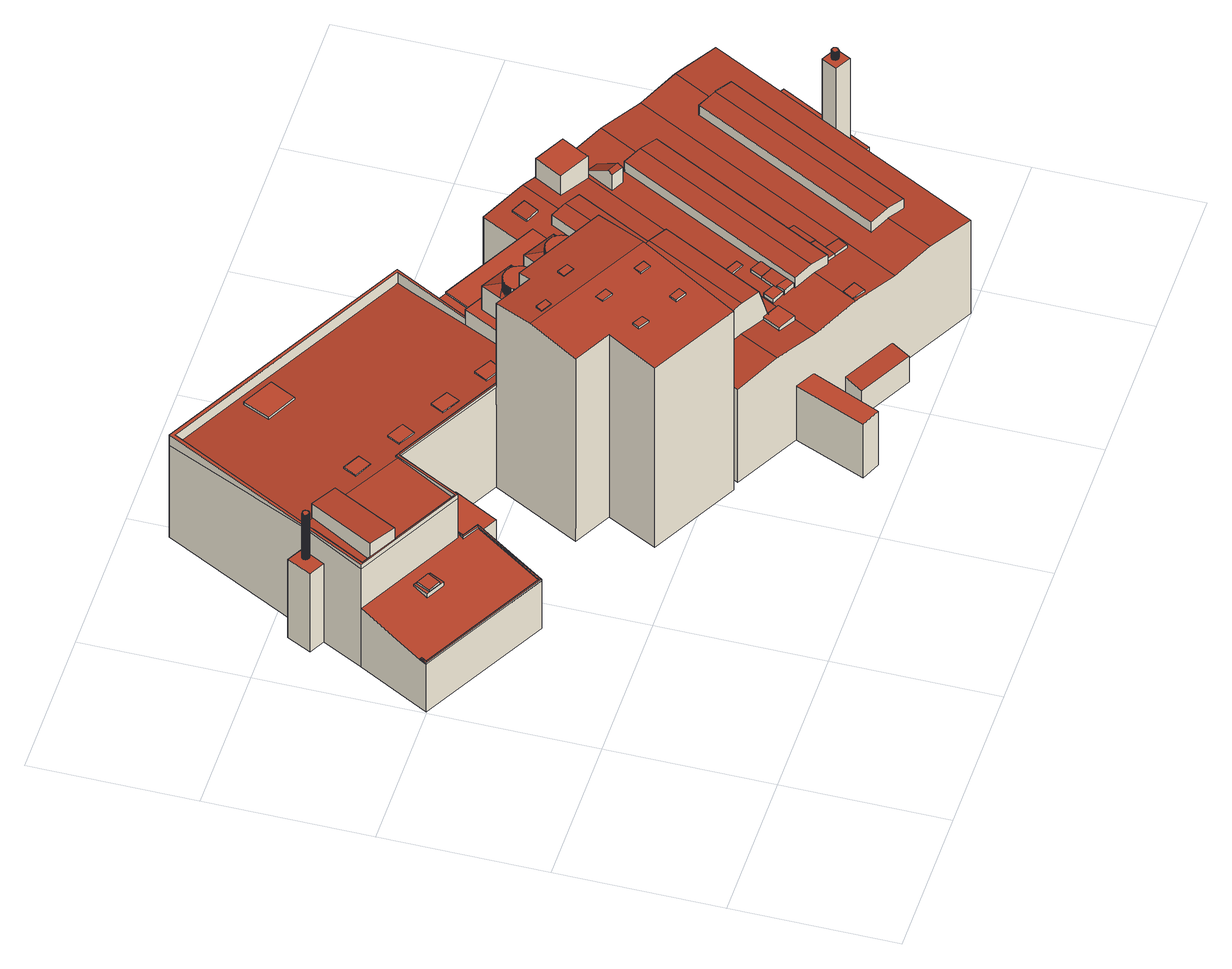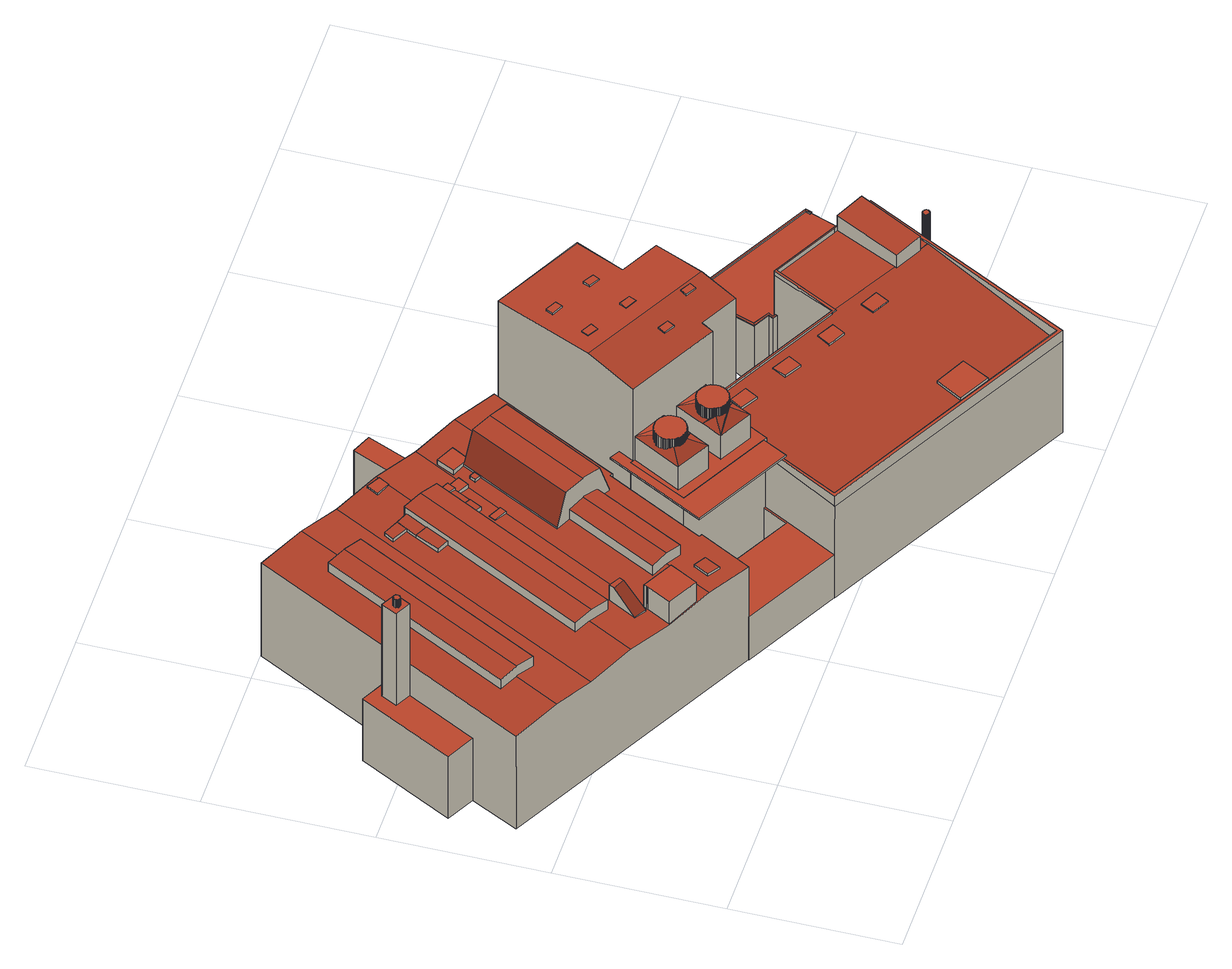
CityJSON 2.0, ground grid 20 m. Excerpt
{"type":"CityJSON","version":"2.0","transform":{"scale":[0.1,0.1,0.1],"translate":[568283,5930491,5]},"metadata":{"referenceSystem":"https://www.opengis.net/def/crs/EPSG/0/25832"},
"CityObjects":{
"building1":{"type":"Building","attributes":{"Grundfläche 2D":"3137.848630","Grundhöhe NN":"5.499"},"children":["building1-1","building1-2","building1-3","building1-4","building1-5","building1-6","building1-7","building1-8","building1-9","building1-10","building1-11","building1-12","building1-13","building1-14","building1-15","building1-16","building1-17","building1-18","building1-19","building1-20","building1-21","building1-22","building1-23","building1-24","building1-25","building1-26","building1-27","building1-28","building1-29","building1-30","building1-31"],"geometry":[{"type":"MultiSurface","lod":"3","boundaries":[[[0,1,2,3,4,5,6,7,8,9,10,11,12,13,14,15,16,17,18,19,20,21,22,23,24,25,26,27,28,29]],[[30,31,32,33,34]],[[35,36,37,38]],[[39,40,41,42,43]],[[44,45,41,40]],[[46,47,48,49]],[[50,51,52,53,48,47]],[[50,54,55,51]],[[51,56,52]],[[54,57,58,59,55]],[[60,61,62,63,64]],[[65,61,60,66,67]],[[68,69,70,71]],[[70,69,72,73,74,75]],[[76,77,78,79,80,81,82]],[[83,84,85,86,87,88,89,90,91,92,93,94,95,96,97,98,99,100,101,102,103,104,105,106,107,108,109,110,111,112,113,114,115,116,117,118,119,120,121,122,123,124,125,126,127,128,129,130,131,132,133,134,135,136,137,138,139,140,141,142,143,144,145,146,147,148,149,150,151,152,153,154,155,156,157,158,159,160,161,162,163,164,165,166,167,168,169,170,171,172,173,174,175,176,177,178,179,180,181,182]],[[183,184,185,186,187,188,189,190,191,192,193,194]],[[195,196,197,193,192,198]],[[196,199,197]],[[200,201,202,203,204,205,197,199,206]],[[207,208,209,210,211,212,213,214,215,216,217,218,219,220,221,222,223,224,225,226,227,228,229,230,231,232,233,234,194,193,235,236,237]],[[238,239,240,241,242,243,244,245,246,247,248,249,250,251,252,253,236,235,254,255,256]],[[254,257,258,255]],[[259,260,261,262,257,263,264,265]],[[262,266,257]],[[266,267,257]],[[267,258,257]],[[268,269,270,271,272,273,274,275,276,277,278,279,280,281,282,283,284,285,286,287,288,289,264,263,197,205,290]],[[218,291,219]],[[292,293,294,295,296,297,298,299]],[[300,301,302,303,304,305,306,307,308,309,310,311,312,313,297,314,315]],[[297,313,298]],[[316,317,318,319,320,321,322,323,324,325,326,327,328,329,330,314,297,331,332,333,334,335,336,337,338,339,340,341,342,343]],[[332,344,333]],[[345,346,332]],[[332,346,347]],[[348,344,332,347,349]],[[350,345,351,352]],[[350,353,345]],[[353,354,345]],[[354,355,345]],[[356,357,358,359,360,361,362,363,364,365,366,346,345,355,367,368]],[[369,370,352,351]],[[371,372,373,374,375,376,377,378,379,380,381,382,383,384,385,386,369,387,388,389,390,391,392,393,394]],[[369,386,370]],[[295,395,396,397,398,399,400,388,387,401,296]],[[402,403,404,405,406,407,408,409,410,411,412,413,414,415,416,417,418,419,420,421,422,423,424,425,426,427,428,429,430,431,432,433,434,435,436,437,438,439,440,441,442,443,444,445,446,447,448,449,450,451,452,453,454,455,456,457,458,459,460,461,462,463,464,465,466,467,468,469,470,471,472,473,474,475,476,477,478,479,480,481,482,483,484,485,486,487,488,489,490,491,492,493,494,495,496,497,498,499,500]],[[501,502,503,504,505,506]],[[507,503,502,508,509,510,511,512]],[[513,514,515,516,517,518,519,520,521,522,523,524,525,526,527,528,529,530],[531,532,533,534]],[[527,535,528]],[[535,536,537,538,539,528]],[[514,513,540,541,542,543,544]],[[545,546,547,548,549,550,551,552,553,554,555,556,557,558]],[[559,560,561,545,558,562,563,564,565,566,553,552,567,568,569]],[[561,560,570,571,568,567,572,573,574,575,576,577,578,579,580,581]],[[571,570,582]],[[580,583,584,585,586,575,574,573,572,587,588,581]],[[589,590,591,592,593,594,595,588,587,596]],[[594,597,598,589,596,599,600,595]],[[601,602,603,604,605,606,607,608,609,610,611,612,613,614]],[[615,616,617,618,619,620,621,622,623,624]],[[625,626,627,628,629,630,631]],[[632,633,634,635]],[[636,637,638,639,640,641]],[[642,643,644,645]],[[646,647,648,649,650,651,652]],[[653,654,655,656]],[[12,11,518,517]],[[517,516,13,12]],[[14,13,516,515]],[[14,515,514,544,543,542,16,15]],[[17,16,542,541]],[[541,540,18,17]],[[19,539,538,20]],[[22,21,20,538,537,536,535,527,526,24,23]],[[525,524,523,26,25,24,526]],[[523,522,521,27,26]],[[657,658,29,28]],[[658,659,0,29]],[[659,660,661,662,3,2,1,0]],[[662,663,4,3]],[[5,4,663,664,665,666,667,8,7,6]],[[667,668,9,8]],[[33,32,31,18,540,513,530]],[[33,530,529,34]],[[528,539,19,30,34,529]],[[19,18,31,30]],[[38,37,534,533]],[[35,38,533,532]],[[36,35,532,531]],[[37,36,531,534]],[[40,39,576,575,586,44]],[[669,670,584,583,45,44,586,585,671,672]],[[41,45,583,580,579,42]],[[673,674,675,676,577,576,39,43,42,579,578,677]],[[57,54,50,47,46,554,553,566,678]],[[565,564,59,58]],[[60,64,63,556,555,49,48,53,52,56,51,55,59,564,563,67,66]],[[46,49,555,554]],[[65,67,563,562]],[[562,558,557,62,61,65]],[[63,62,557,556]],[[591,590,589,598,73,72,69,68]],[[74,73,598,597]],[[597,594,593,592,71,70,75,74]],[[68,71,592,591]],[[568,571,77,76]],[[571,582,78,77]],[[582,570,78]],[[570,79,78]],[[570,560,80,79]],[[81,80,560,559]],[[559,569,82,81]],[[76,82,569,568]],[[87,86,356,368]],[[88,87,368,367]],[[89,88,367,355]],[[90,89,355,354]],[[91,90,354,353]],[[91,353,350]],[[92,91,350]],[[93,92,350,352]],[[94,93,352,370]],[[95,94,370,386]],[[96,95,386,385]],[[97,96,385,384]],[[98,97,384,383]],[[99,98,383,382]],[[100,99,382,381]],[[101,100,381,380]],[[102,101,380,379]],[[103,102,379,378]],[[104,103,378,377]],[[105,104,377,376]],[[106,105,376,375]],[[107,106,375,374]],[[108,107,374,373]],[[109,108,373,372]],[[110,109,372,371]],[[111,110,371,394]],[[393,112,111,394]],[[113,112,393,392]],[[114,113,392,391]],[[115,114,391,390]],[[116,115,390,389]],[[117,116,389,388]],[[400,118,117,388]],[[119,118,400,399]],[[120,119,399,398]],[[121,120,398,397]],[[122,121,397,396]],[[123,122,396,395]],[[124,123,395,295]],[[125,124,295,294]],[[126,125,294,293]],[[127,126,293,292]],[[128,127,292,299]],[[129,128,299,298]],[[130,129,298,313]],[[131,130,313,312]],[[132,131,312,311]],[[133,132,311,310]],[[134,133,310,309]],[[135,134,309,308]],[[136,135,308,307]],[[137,136,307,306]],[[138,137,306,305]],[[139,138,305,304]],[[140,139,304,303]],[[141,140,303,302]],[[142,141,302,301]],[[143,142,301,300]],[[144,143,300,315]],[[330,145,144,315,314]],[[146,145,330,329]],[[147,146,329,328]],[[148,147,328,327]],[[149,148,327,326]],[[150,149,326,325]],[[151,150,325,324]],[[152,151,324,323]],[[153,152,323,322]],[[154,153,322,321]],[[155,154,321,320]],[[156,155,320,319]],[[157,156,319,318]],[[158,157,318,317]],[[159,158,317,316]],[[160,159,316,343]],[[161,160,343,342]],[[162,161,342,341]],[[163,162,341,340]],[[164,163,340,339]],[[165,164,339,338]],[[166,165,338,337]],[[167,166,337,336]],[[168,167,336,335]],[[169,168,335,334]],[[170,169,334,333]],[[171,170,333,344]],[[172,171,344,348]],[[173,172,348,349]],[[174,173,349,347]],[[175,174,347,346]],[[176,175,346,366]],[[177,176,366,365]],[[178,177,365,364]],[[179,178,364,363]],[[180,179,363,362]],[[181,180,362,361]],[[182,181,361,360]],[[83,182,360,359]],[[84,83,359,358]],[[85,84,358,357]],[[86,85,357,356]],[[601,614,235,193]],[[614,613,254,235]],[[257,254,613,612,197,263]],[[331,297,611,610,345,332]],[[351,345,610,609]],[[387,369,351,609,608,296,401]],[[410,409,244,243]],[[411,410,243,242]],[[498,497,207,237]],[[253,499,498,237,236]],[[500,499,253,252]],[[402,500,252,251]],[[403,402,251,250]],[[404,403,250,249]],[[405,404,249,248]],[[406,405,248,247]],[[407,406,247,246]],[[408,407,246,245]],[[409,408,245,244]],[[412,411,242,241]],[[413,412,241,240]],[[414,413,240,239]],[[415,414,239,238]],[[416,415,238,256]],[[417,416,256,255]],[[418,417,255,258]],[[419,418,258,267]],[[420,419,267,266]],[[421,420,266,262]],[[422,421,262,261]],[[423,422,261,260]],[[424,423,260,259]],[[425,424,259,265]],[[426,425,265,264]],[[427,426,264,289]],[[428,427,289,288]],[[429,428,288,287]],[[430,429,287,286]],[[431,430,286,285]],[[432,431,285,284]],[[433,432,284,283]],[[434,433,283,282]],[[435,434,282,281]],[[436,435,281,280]],[[437,436,280,279]],[[438,437,279,278]],[[439,438,278,277]],[[440,439,277,276]],[[441,440,276,275]],[[442,441,275,274]],[[443,442,274,273]],[[444,443,273,272]],[[445,444,272,271]],[[446,445,271,270]],[[447,446,270,269]],[[448,447,269,268]],[[449,448,268,290]],[[204,450,449,290,205]],[[451,450,204,203]],[[452,451,203,202]],[[453,452,202,201]],[[454,453,201,200]],[[455,454,200,206]],[[456,455,206,199]],[[456,199,457]],[[199,196,457]],[[196,195,457]],[[458,457,195,198]],[[459,458,198,192]],[[460,459,192,191]],[[461,460,191,190]],[[462,461,190,189]],[[463,462,189,188]],[[464,463,188,187]],[[465,464,187,186]],[[466,465,186,185]],[[467,466,185,184]],[[468,467,184,183]],[[469,468,183,194]],[[234,470,469,194]],[[471,470,234,233]],[[472,471,233,232]],[[473,472,232,231]],[[474,473,231,230]],[[475,474,230,229]],[[476,475,229,228]],[[477,476,228,227]],[[478,477,227,226]],[[479,478,226,225]],[[480,479,225,224]],[[481,480,224,223]],[[482,481,223,222]],[[483,482,222,221]],[[484,483,221,220]],[[485,484,220,291]],[[220,219,291]],[[486,485,291,218]],[[487,486,218,217]],[[488,487,217,216]],[[489,488,216,215]],[[490,489,215,214]],[[491,490,214,213]],[[492,491,213,212]],[[493,492,212,211]],[[494,493,211,210]],[[495,494,210,209]],[[496,495,209,208]],[[497,496,208,207]],[[602,508,502,501,679,680,681]],[[601,193,197,612,611,297,296,608,607,510,509,508,602]],[[10,512,511,510,607,519,518,11]],[[507,512,10,9]],[[503,507,9,668,682,683,504]],[[505,504,683,684]],[[506,505,684,685]],[[501,506,685,679]],[[686,658,657,648,647,687]],[[659,658,686,688]],[[689,633,632,690,691,623,662,661,660,659,688,692]],[[662,623,622,663]],[[620,693,694,626,625,631,630,629,667,666,665,664,663,622,621]],[[695,682,668,667,629,628]],[[645,644,696,697]],[[642,645,697,698]],[[643,642,698,699]],[[647,646,700,687]],[[701,650,649,702]],[[651,650,701,703]],[[646,652,704,700]],[[644,643,699,705,654,653,706,707,599,596,587,572,567,552,551,708,696]],[[639,638,637,636,709,710,600,599,707,711]],[[545,561,581,588,595,600,710,704,652,546]],[[546,652,651,547]],[[547,651,703,712,548]],[[549,548,712,713]],[[550,549,713,714]],[[551,550,714,708]],[[680,715,716,603,602,681]],[[519,607,606,520]],[[715,717,718,604,603,716]],[[702,649,648,657,28,27,605,604,718,717]],[[605,27,521,520,606]],[[705,719,655,654]],[[656,655,719,720]],[[653,656,720,706]],[[615,624,623,691,721]],[[616,615,721,722]],[[617,616,722,723]],[[618,617,723,724]],[[619,618,724,725]],[[620,619,725,693]],[[726,627,626,694]],[[628,627,726,695]],[[634,633,689,727]],[[635,634,727,728]],[[632,635,728,690]],[[640,639,711,729]],[[641,640,729,730]],[[636,641,730,709]],[[698,697,696,708,714,713,712,703,701,702,717,715,680,679,685,684,683,682,695,726,694,693,725,724,723,722,721,691,690,728,727,689,692,688,686,687,700,704,710,709,730,729,711,707,706,720,719,705,699]]],"semantics":{"surfaces":[{"type":"RoofSurface"},{"type":"WallSurface"},{"type":"GroundSurface"}],"values":[0,0,0,0,0,0,0,0,0,0,0,0,0,0,0,0,0,0,0,0,0,0,0,0,0,0,0,0,0,0,0,0,0,0,0,0,0,0,0,0,0,0,0,0,0,0,0,0,0,0,0,0,0,0,0,0,0,0,0,0,0,0,0,0,0,0,0,0,1,1,1,1,1,1,1,1,1,1,1,1,1,1,1,1,1,1,1,1,1,1,1,1,1,1,1,1,1,1,1,1,1,1,1,1,1,1,1,1,1,1,1,1,1,1,1,1,1,1,1,1,1,1,1,1,1,1,1,1,1,1,1,1,1,1,1,1,1,1,1,1,1,1,1,1,1,1,1,1,1,1,1,1,1,1,1,1,1,1,1,1,1,1,1,1,1,1,1,1,1,1,1,1,1,1,1,1,1,1,1,1,1,1,1,1,1,1,1,1,1,1,1,1,1,1,1,1,1,1,1,1,1,1,1,1,1,1,1,1,1,1,1,1,1,1,1,1,1,1,1,1,1,1,1,1,1,1,1,1,1,1,1,1,1,1,1,1,1,1,1,1,1,1,1,1,1,1,1,1,1,1,1,1,1,1,1,1,1,1,1,1,1,1,1,1,1,1,1,1,1,1,1,1,1,1,1,1,1,1,1,1,1,1,1,1,1,1,1,1,1,1,1,1,1,1,1,1,1,1,1,1,1,1,1,1,1,1,1,1,1,1,1,1,1,1,1,1,1,1,1,1,1,1,1,1,1,1,1,1,1,1,1,1,1,1,1,1,1,1,1,1,1,1,1,1,1,1,1,1,1,1,1,1,1,1,1,1,1,1,1,1,1,1,1,1,1,1,1,1,1,1,1,1,1,1,1,2]}}]},
"building1-1":{"type":"BuildingInstallation","parents":["building1"],"geometry":[{"type":"MultiSurface","lod":"3","boundaries":[[[731,732,733,734]],[[734,733,735,736]],[[731,734,736,737]],[[737,738,732,731]],[[738,735,733,732]]],"semantics":{"surfaces":[{"type":"RoofSurface"},{"type":"WallSurface"}],"values":[0,1,1,1,1]}}]},
"building1-2":{"type":"BuildingInstallation","parents":["building1"],"geometry":[{"type":"MultiSurface","lod":"3","boundaries":[[[739,740,741,742]],[[742,741,743,744]],[[744,745,739,742]],[[740,739,745,746]],[[746,743,741,740]]],"semantics":{"surfaces":[{"type":"RoofSurface"},{"type":"WallSurface"}],"values":[0,1,1,1,1]}}]},
"building1-3":{"type":"BuildingInstallation","parents":["building1"],"geometry":[{"type":"MultiSurface","lod":"3","boundaries":[[[747,748,749,750]],[[750,749,573,751]],[[747,750,751,752]],[[752,574,748,747]],[[574,573,749,748]]],"semantics":{"surfaces":[{"type":"RoofSurface"},{"type":"WallSurface"}],"values":[0,1,1,1,1]}}]},
"building1-4":{"type":"BuildingInstallation","parents":["building1"],"geometry":[{"type":"MultiSurface","lod":"3","boundaries":[[[753,670,669,754]],[[672,755,754,669]],[[756,753,754,755,757]],[[756,584,670,753]]],"semantics":{"surfaces":[{"type":"RoofSurface"},{"type":"WallSurface"}],"values":[0,1,1,1]}}]},
"building1-5":{"type":"BuildingInstallation","parents":["building1"],"geometry":[{"type":"MultiSurface","lod":"3","boundaries":[[[675,674,758,759,760,761]],[[758,674,673]],[[760,759,762,763]]],"semantics":{"surfaces":[{"type":"RoofSurface"},{"type":"WallSurface"}],"values":[0,1,1]}}]},
"building1-6":{"type":"BuildingInstallation","parents":["building1"],"geometry":[{"type":"MultiSurface","lod":"3","boundaries":[[[672,671,764,755]],[[585,765,764,671]],[[764,766,767,757,755,764,765]]],"semantics":{"surfaces":[{"type":"RoofSurface"},{"type":"WallSurface"}],"values":[0,1,1]}}]},
"building1-7":{"type":"BuildingInstallation","parents":["building1"],"geometry":[{"type":"MultiSurface","lod":"3","boundaries":[[[678,768,769,770,57]],[[770,771,565,58,57]],[[566,772,768,678]],[[769,768,772,773]],[[773,771,770,769]]],"semantics":{"surfaces":[{"type":"RoofSurface"},{"type":"WallSurface"}],"values":[0,1,1,1,1]}}]},
"building1-8":{"type":"BuildingInstallation","parents":["building1"],"geometry":[{"type":"MultiSurface","lod":"3","boundaries":[[[677,774,775,758,673]],[[774,677,578,776]],[[762,759,775,774,776]],[[758,775,759]]],"semantics":{"surfaces":[{"type":"RoofSurface"},{"type":"WallSurface"}],"values":[0,1,1,1]}}]},
"building1-9":{"type":"BuildingInstallation","parents":["building1"],"geometry":[{"type":"MultiSurface","lod":"3","boundaries":[[[777,778,761,760,779]],[[780,779,760,763]],[[780,781,777,779]],[[778,777,781,782]]],"semantics":{"surfaces":[{"type":"RoofSurface"},{"type":"WallSurface"}],"values":[0,1,1,1]}}]},
"building1-10":{"type":"BuildingInstallation","parents":["building1"],"geometry":[{"type":"MultiSurface","lod":"3","boundaries":[[[783,784,785,786]],[[787,788,786,785]],[[783,786,788,789]],[[784,783,789,790]],[[790,787,785,784]]],"semantics":{"surfaces":[{"type":"RoofSurface"},{"type":"WallSurface"}],"values":[0,1,1,1,1]}}]},
"building1-11":{"type":"BuildingInstallation","parents":["building1"],"geometry":[{"type":"MultiSurface","lod":"3","boundaries":[[[791,792,793,794]],[[794,793,795,796]],[[791,794,796,797]],[[792,791,797,798]],[[793,792,798,795]]],"semantics":{"surfaces":[{"type":"RoofSurface"},{"type":"WallSurface"}],"values":[0,1,1,1,1]}}]},
"building1-12":{"type":"BuildingInstallation","parents":["building1"],"geometry":[{"type":"MultiSurface","lod":"3","boundaries":[[[799,676,675,800,801]],[[675,761,800]],[[761,778,782,802,799,801,800]],[[802,577,676,799]]],"semantics":{"surfaces":[{"type":"RoofSurface"},{"type":"WallSurface"}],"values":[0,1,1,1]}}]},
"building1-13":{"type":"BuildingInstallation","parents":["building1"],"geometry":[{"type":"MultiSurface","lod":"3","boundaries":[[[803,804,805,806]],[[806,805,807,808]],[[803,806,808,809]],[[804,803,809,810]],[[805,804,810,807]]],"semantics":{"surfaces":[{"type":"RoofSurface"},{"type":"WallSurface"}],"values":[0,1,1,1,1]}}]},
"building1-14":{"type":"BuildingInstallation","parents":["building1"],"geometry":[{"type":"MultiSurface","lod":"3","boundaries":[[[811,812,813,814]],[[813,815,816,814]],[[817,818,812,811]],[[812,818,819,815,813]],[[819,820,816,815]],[[816,820,817,811,814]]],"semantics":{"surfaces":[{"type":"RoofSurface"},{"type":"WallSurface"}],"values":[0,0,1,1,1,1]}}]},
"building1-15":{"type":"BuildingInstallation","parents":["building1"],"geometry":[{"type":"MultiSurface","lod":"3","boundaries":[[[821,766,764,822]],[[822,764,765,823]],[[823,824,821,822]],[[766,821,824,767]]],"semantics":{"surfaces":[{"type":"RoofSurface"},{"type":"WallSurface"}],"values":[0,1,1,1]}}]},
"building1-16":{"type":"BuildingInstallation","parents":["building1"],"geometry":[{"type":"MultiSurface","lod":"3","boundaries":[[[825,826,827,828]],[[828,827,829,830]],[[825,828,830,831]],[[826,825,831,832]],[[827,826,832,829]]],"semantics":{"surfaces":[{"type":"RoofSurface"},{"type":"WallSurface"}],"values":[0,1,1,1,1]}}]},
"building1-17":{"type":"BuildingInstallation","parents":["building1"],"geometry":[{"type":"MultiSurface","lod":"3","boundaries":[[[833,834,835,836]],[[836,835,837,838]],[[833,836,838,839]],[[834,833,839,840]],[[835,834,840,837]]],"semantics":{"surfaces":[{"type":"RoofSurface"},{"type":"WallSurface"}],"values":[0,1,1,1,1]}}]},
"building1-18":{"type":"BuildingInstallation","parents":["building1"],"geometry":[{"type":"MultiSurface","lod":"3","boundaries":[[[841,842,843,844]],[[845,846,844,843]],[[841,844,846,847]],[[847,848,842,841]],[[843,842,848,845]]],"semantics":{"surfaces":[{"type":"RoofSurface"},{"type":"WallSurface"}],"values":[0,1,1,1,1]}}]},
"building1-19":{"type":"BuildingInstallation","parents":["building1"],"geometry":[{"type":"MultiSurface","lod":"3","boundaries":[[[849,850,851,852]],[[852,851,853,854]],[[849,852,854,855]],[[850,849,855,856]],[[851,850,856,853]]],"semantics":{"surfaces":[{"type":"RoofSurface"},{"type":"WallSurface"}],"values":[0,1,1,1,1]}}]},
"building1-20":{"type":"BuildingInstallation","parents":["building1"],"geometry":[{"type":"MultiSurface","lod":"3","boundaries":[[[857,858,859,860]],[[860,859,861,862]],[[857,860,862,863]],[[858,857,863,864]],[[859,858,864,861]]],"semantics":{"surfaces":[{"type":"RoofSurface"},{"type":"WallSurface"}],"values":[0,1,1,1,1]}}]},
"building1-21":{"type":"BuildingInstallation","parents":["building1"],"geometry":[{"type":"MultiSurface","lod":"3","boundaries":[[[865,866,867,868,869]],[[867,866,870,871]],[[872,869,868,867,871,873]],[[865,869,872,874]],[[866,865,874,870]]],"semantics":{"surfaces":[{"type":"RoofSurface"},{"type":"WallSurface"}],"values":[0,1,1,1,1]}}]},
"building1-22":{"type":"BuildingInstallation","parents":["building1"],"geometry":[{"type":"MultiSurface","lod":"3","boundaries":[[[875,876,877,878],[879,880,881,882]],[[883,884,878,877]],[[884,885,875,878]],[[876,875,885,886]],[[877,876,886,883]]],"semantics":{"surfaces":[{"type":"RoofSurface"},{"type":"WallSurface"}],"values":[0,1,1,1,1]}}]},
"building1-23":{"type":"BuildingInstallation","parents":["building1"],"geometry":[{"type":"MultiSurface","lod":"3","boundaries":[[[887,888,889,890]],[[890,889,882,881]],[[887,890,881,880]],[[888,887,880,879]],[[889,888,879,882]]],"semantics":{"surfaces":[{"type":"RoofSurface"},{"type":"WallSurface"}],"values":[0,1,1,1,1]}}]},
"building1-24":{"type":"BuildingInstallation","parents":["building1"],"geometry":[{"type":"MultiSurface","lod":"3","boundaries":[[[891,892,893]],[[892,894,893]],[[891,895,896,892]],[[897,898,895]],[[898,896,895]],[[899,900,898,897,901,902,903,904]],[[624,615,891,893]],[[615,616,895,891]],[[616,617,897,895]],[[617,618,901,897]],[[618,619,902,901]],[[619,620,903,902]],[[621,904,903,620]],[[621,905,899,904]],[[906,900,899,905]],[[898,900,906,907]],[[896,898,907,908]],[[892,896,908,909]],[[894,892,909,910]],[[910,624,893,894]]],"semantics":{"surfaces":[{"type":"RoofSurface"},{"type":"WallSurface"}],"values":[0,0,0,0,0,0,1,1,1,1,1,1,1,1,1,1,1,1,1,1]}}]},
"building1-25":{"type":"BuildingInstallation","parents":["building1"],"geometry":[{"type":"MultiSurface","lod":"3","boundaries":[[[911,912,913,914]],[[915,916,914,913]],[[911,914,916,917]],[[917,918,912,911]],[[913,912,918,915]]],"semantics":{"surfaces":[{"type":"RoofSurface"},{"type":"WallSurface"}],"values":[0,1,1,1,1]}}]},
"building1-26":{"type":"BuildingInstallation","parents":["building1"],"geometry":[{"type":"MultiSurface","lod":"3","boundaries":[[[919,920,921,922,923,924,925,926,927,928,929,930,931,932,933,934,935,936,937,938,939,940,941,942,943,944,945,946,947,948]],[[949,950,946,945]],[[950,951,947,946]],[[951,952,948,947]],[[919,948,952,953]],[[953,954,920,919]],[[954,955,921,920]],[[955,956,922,921]],[[956,957,923,922]],[[957,958,924,923]],[[958,959,925,924]],[[959,960,926,925]],[[960,961,927,926]],[[961,962,928,927]],[[962,963,929,928]],[[963,964,930,929]],[[964,965,931,930]],[[965,966,932,931]],[[966,967,933,932]],[[967,968,934,933]],[[968,969,935,934]],[[969,970,936,935]],[[970,971,937,936]],[[971,972,938,937]],[[972,973,939,938]],[[973,974,940,939]],[[974,975,941,940]],[[975,976,942,941]],[[976,977,943,942]],[[977,978,944,943]],[[978,949,945,944]]],"semantics":{"surfaces":[{"type":"RoofSurface"},{"type":"WallSurface"}],"values":[0,1,1,1,1,1,1,1,1,1,1,1,1,1,1,1,1,1,1,1,1,1,1,1,1,1,1,1,1,1,1]}}]},
"building1-27":{"type":"BuildingInstallation","parents":["building1"],"geometry":[{"type":"MultiSurface","lod":"3","boundaries":[[[979,980,981,982,983,984,985,986,987,988,989,990,991,992,993,994,995,996,997,998,999,1000,1001,1002,1003,1004,1005,1006,1007]],[[984,983,1008,1009]],[[985,984,1009,1010]],[[983,982,1011,1008]],[[986,985,1010,1012]],[[987,986,1012,1013]],[[988,987,1013,1014]],[[989,988,1014,1015]],[[990,989,1015,1016]],[[991,990,1016,1017]],[[992,991,1017,1018]],[[993,992,1018,1019]],[[994,993,1019,1020]],[[995,994,1020,1021]],[[996,995,1021,1022]],[[997,996,1022,1023]],[[998,997,1023,1024]],[[999,998,1024,1025]],[[1000,999,1025,1026]],[[1001,1000,1026,1027]],[[1002,1001,1027,1028]],[[1003,1002,1028,1029]],[[1004,1003,1029,1030]],[[1005,1004,1030,1031]],[[1006,1005,1031,1032]],[[1007,1006,1032,1033]],[[979,1007,1033,1034]],[[980,979,1034,1035]],[[981,980,1035,1036]],[[982,981,1036,1011]]],"semantics":{"surfaces":[{"type":"RoofSurface"},{"type":"WallSurface"}],"values":[0,1,1,1,1,1,1,1,1,1,1,1,1,1,1,1,1,1,1,1,1,1,1,1,1,1,1,1,1,1]}}]},
"building1-28":{"type":"BuildingInstallation","parents":["building1"],"geometry":[{"type":"MultiSurface","lod":"3","boundaries":[[[1037,1038,1039,1040],[1021,1020,1019,1018,1017,1016,1015,1014,1013,1012,1010,1009,1008,1011,1036,1035,1034,1033,1032,1031,1030,1029,1028,1027,1026,1025,1024,1023,1022]],[[1039,1038,638,1041]],[[1042,1040,1039,1041]],[[1042,637,1037,1040]],[[1037,637,638,1038]]],"semantics":{"surfaces":[{"type":"RoofSurface"},{"type":"WallSurface"}],"values":[0,1,1,1,1]}}]},
"building1-29":{"type":"BuildingInstallation","parents":["building1"],"geometry":[{"type":"MultiSurface","lod":"3","boundaries":[[[1043,1044,1045,1046,1047,1048,1049]],[[1044,1050,1051,1045]],[[1051,1052,1046,1045]],[[1047,1046,1052,1053]],[[1053,1054,1055,1056,1043,1049,1048,1047]],[[1056,1050,1044,1043]]],"semantics":{"surfaces":[{"type":"RoofSurface"},{"type":"WallSurface"}],"values":[0,1,1,1,1,1]}}]},
"building1-30":{"type":"BuildingInstallation","parents":["building1"],"geometry":[{"type":"MultiSurface","lod":"3","boundaries":[[[1057,1058,1059,1060]],[[1060,1059,1061,1062]],[[1057,1060,1062,1063]],[[1058,1057,1063,1064]],[[1059,1058,1064,1061]]],"semantics":{"surfaces":[{"type":"RoofSurface"},{"type":"WallSurface"}],"values":[0,1,1,1,1]}}]},
"building1-31":{"type":"BuildingInstallation","parents":["building1"],"geometry":[{"type":"MultiSurface","lod":"3","boundaries":[[[1065,1066,1067,604,603,602,1068,1069]],[[1067,1070,718,604]],[[604,718,716,603]],[[603,716,681,602]],[[602,681,1071,1068]],[[1069,1068,1071,1072]],[[1065,1069,1072,1073]],[[1066,1065,1073,1074]],[[1074,1070,1067,1066]],[[1073,1072,1071,681,716,718,1070,1074]]],"semantics":{"surfaces":[{"type":"RoofSurface"},{"type":"WallSurface"},{"type":"OuterCeilingSurface"}],"values":[0,1,1,1,1,1,1,1,1,2]}}]}
},
"vertices":[
[186,747,162],[93,570,162],[92,568,162],[50,489,162],[185,418,162],[201,449,162],[203,452,162],[203,453,162],[226,496,162],[360,425,162],[407,400,162],[408,402,162],[230,497,162],[229,497,162],[224,500,162],[223,497,162],[183,421,162],[104,463,162],[99,465,162],[66,483,162],[54,489,162],[89,554,162],[91,559,162],[95,567,162],[188,741,162],[497,578,162],[498,577,162],[450,486,162],[452,485,162],[503,579,162],[66,483,182],[99,465,179],[140,543,179],[141,545,179],[108,562,182],[307,666,151],[269,686,151],[252,653,152],[290,634,152],[608,156,165],[630,144,168],[752,374,168],[730,386,165],[609,158,165],[652,132,165],[774,362,165],[485,211,152],[498,204,196],[565,329,196],[551,336,152],[522,192,198],[588,317,198],[586,317,198],[568,327,196],[546,179,196],[612,304,196],[587,317,198],[557,173,154],[558,172,152],[624,298,152],[587,317,169],[646,429,169],[627,439,166],[568,327,166],[586,317,169],[666,419,166],[588,317,169],[607,307,166],[714,100,165],[737,88,168],[859,320,168],[837,332,165],[738,88,168],[759,76,165],[882,308,165],[860,320,168],[712,422,181],[713,425,181],[714,426,181],[714,427,181],[730,456,181],[692,476,181],[674,442,181],[469,443,232],[468,444,232],[467,444,232],[466,445,232],[465,445,232],[464,445,232],[463,445,232],[462,446,232],[460,446,232],[459,446,232],[458,446,232],[457,446,232],[456,445,232],[455,445,232],[454,445,232],[452,444,232],[451,444,232],[450,443,232],[449,443,232],[448,442,232],[448,441,232],[447,441,232],[446,440,232],[445,439,232],[444,438,232],[444,437,232],[443,436,232],[443,435,232],[442,434,232],[442,433,232],[442,432,232],[441,431,232],[441,429,232],[441,428,232],[441,427,232],[441,426,232],[441,425,232],[441,424,232],[442,423,232],[442,421,232],[442,420,232],[443,419,232],[443,418,232],[444,417,232],[445,416,232],[445,415,232],[446,415,232],[447,414,232],[448,413,232],[449,412,232],[450,412,232],[451,411,232],[452,411,232],[453,410,232],[454,410,232],[455,409,232],[456,409,232],[457,409,232],[458,409,232],[460,409,232],[461,409,232],[462,409,232],[463,409,232],[464,410,232],[465,410,232],[466,410,232],[467,411,232],[468,411,232],[469,412,232],[470,413,232],[471,413,232],[472,414,232],[473,415,232],[474,416,232],[474,417,232],[475,418,232],[476,419,232],[476,420,232],[477,421,232],[477,422,232],[477,423,232],[478,424,232],[478,425,232],[478,426,232],[478,428,232],[478,429,232],[478,430,232],[477,431,232],[477,432,232],[477,433,232],[476,434,232],[476,435,232],[475,436,232],[475,437,232],[474,438,232],[474,439,232],[473,440,232],[472,441,232],[471,442,232],[470,442,232],[521,378,219],[520,378,219],[518,378,219],[517,378,218],[516,378,218],[515,378,218],[514,378,218],[513,378,218],[512,379,218],[510,379,218],[523,357,212],[522,378,219],[508,380,218],[508,381,218],[482,378,212],[509,380,218],[507,381,218],[505,383,218],[504,384,218],[503,385,218],[503,386,219],[502,387,219],[502,388,219],[506,382,218],[535,403,220],[536,402,219],[536,401,219],[536,400,218],[536,399,218],[537,398,217],[537,396,217],[537,395,216],[537,394,216],[536,393,216],[536,392,216],[536,391,215],[535,389,215],[535,388,215],[534,387,215],[534,386,215],[533,385,215],[533,384,215],[532,384,216],[531,383,216],[530,382,216],[529,381,216],[528,381,217],[527,380,217],[526,379,218],[525,379,218],[524,379,219],[523,378,219],[555,416,212],[535,405,220],[535,404,220],[520,415,220],[521,414,219],[522,414,219],[524,414,219],[525,413,219],[526,413,219],[527,412,219],[528,412,219],[529,411,219],[530,411,219],[531,410,219],[531,409,219],[532,408,220],[533,407,220],[534,406,220],[534,405,220],[514,438,212],[518,415,220],[519,415,220],[501,414,212],[517,415,219],[510,413,217],[511,413,217],[512,414,218],[513,414,218],[498,409,212],[508,412,216],[509,412,216],[514,414,218],[516,414,219],[501,389,218],[501,390,218],[500,391,218],[500,392,217],[500,394,217],[500,395,216],[500,396,216],[500,397,216],[500,398,216],[500,399,215],[500,400,215],[500,402,215],[501,403,215],[501,404,215],[502,405,215],[502,406,215],[503,407,215],[504,408,215],[504,409,215],[505,409,215],[506,410,216],[507,411,216],[501,388,219],[535,390,215],[445,416,219],[444,417,219],[443,418,219],[443,419,219],[424,409,212],[465,388,212],[446,415,218],[445,415,219],[461,409,219],[460,409,219],[458,409,219],[457,409,219],[456,409,218],[455,409,218],[454,410,218],[453,410,218],[452,411,218],[451,411,218],[450,412,218],[449,412,218],[448,413,218],[447,414,218],[462,409,220],[462,409,219],[476,419,215],[475,418,215],[474,417,215],[474,416,215],[473,415,215],[472,414,216],[471,413,216],[470,413,216],[469,412,216],[468,411,217],[467,411,217],[466,410,218],[465,410,218],[464,410,219],[463,409,219],[481,418,212],[483,423,212],[477,431,218],[478,430,217],[478,429,217],[478,428,216],[478,426,216],[478,425,216],[478,424,216],[477,423,215],[477,422,215],[477,421,215],[476,420,215],[477,432,218],[496,447,212],[475,436,220],[476,435,220],[477,433,218],[476,434,219],[459,446,220],[455,469,212],[458,446,220],[460,446,220],[462,446,219],[463,445,219],[466,445,219],[467,444,219],[468,444,219],[469,443,219],[470,442,219],[471,442,219],[472,441,219],[473,440,219],[474,439,219],[474,438,220],[475,437,220],[464,445,219],[465,445,219],[443,445,212],[457,446,219],[443,435,215],[443,436,215],[444,437,215],[444,438,215],[445,439,215],[446,440,215],[447,441,216],[448,441,216],[448,442,216],[449,443,216],[450,443,217],[451,444,217],[452,444,217],[454,445,218],[455,445,218],[456,445,219],[437,435,212],[441,427,216],[441,428,216],[441,429,216],[441,431,216],[442,432,215],[442,433,215],[442,434,215],[442,420,219],[442,421,218],[442,423,218],[441,424,217],[441,425,217],[441,426,217],[435,430,212],[533,407,232],[532,408,232],[531,409,232],[531,410,232],[530,411,232],[529,411,232],[528,412,232],[527,412,232],[526,413,232],[525,413,232],[524,414,232],[522,414,232],[521,414,232],[520,415,232],[519,415,232],[518,415,232],[517,415,232],[516,414,232],[514,414,232],[513,414,232],[512,414,232],[511,413,232],[510,413,232],[509,412,232],[508,412,232],[507,411,232],[506,410,232],[505,409,232],[504,409,232],[504,408,232],[503,407,232],[502,406,232],[502,405,232],[501,404,232],[501,403,232],[500,402,232],[500,400,232],[500,399,232],[500,398,232],[500,397,232],[500,396,232],[500,395,232],[500,394,232],[500,392,232],[500,391,232],[501,390,232],[501,389,232],[501,388,232],[502,387,232],[503,386,232],[503,385,232],[504,384,232],[505,383,232],[506,382,232],[507,381,232],[508,380,232],[509,380,232],[510,379,232],[512,379,232],[513,378,232],[514,378,232],[515,378,232],[516,378,232],[517,378,232],[518,378,232],[520,378,232],[521,378,232],[522,378,232],[523,378,232],[524,379,232],[525,379,232],[526,379,232],[527,380,232],[528,381,232],[529,381,232],[530,382,232],[531,383,232],[532,384,232],[533,384,232],[533,385,232],[534,386,232],[534,387,232],[535,388,232],[535,390,232],[536,391,232],[536,392,232],[536,393,232],[537,394,232],[537,395,232],[537,396,232],[537,398,232],[536,399,232],[536,400,232],[536,401,232],[536,402,232],[535,403,232],[535,404,232],[534,405,232],[534,406,232],[428,174,280],[492,295,293],[335,379,293],[303,318,286],[350,293,286],[318,232,281],[360,425,288],[525,356,286],[424,409,286],[414,414,286],[408,402,288],[407,400,288],[140,543,160],[223,497,160],[224,500,160],[229,497,160],[230,497,160],[408,402,158],[414,414,157],[412,415,157],[450,486,152],[484,552,148],[498,577,146],[497,578,146],[494,579,146],[188,741,146],[96,568,160],[108,561,160],[108,562,160],[141,545,160],[269,686,147],[307,666,147],[290,634,149],[252,653,149],[95,567,160],[91,559,159],[89,554,159],[54,489,156],[66,483,156],[99,465,156],[104,463,156],[183,421,156],[199,453,158],[200,453,158],[676,486,153],[621,515,148],[587,452,148],[591,450,148],[527,330,148],[524,332,148],[440,173,148],[495,144,153],[520,192,153],[485,211,150],[551,336,150],[568,327,151],[627,439,151],[646,429,153],[692,476,151],[730,456,147],[731,457,147],[666,419,151],[607,307,151],[624,298,149],[558,172,149],[551,176,150],[549,115,147],[712,422,147],[674,442,151],[714,427,147],[713,425,147],[604,86,153],[606,90,153],[613,103,153],[634,142,153],[608,156,150],[609,158,150],[633,202,150],[730,386,150],[755,372,153],[785,428,153],[714,426,147],[774,362,151],[683,190,151],[653,135,151],[652,132,151],[659,57,147],[840,399,147],[738,88,153],[737,88,153],[714,100,150],[837,332,150],[859,320,153],[860,320,153],[889,374,153],[708,31,153],[882,308,151],[759,76,151],[764,1,148],[945,344,148],[523,357,176],[525,356,176],[528,354,176],[565,425,176],[450,486,176],[412,415,176],[414,414,176],[424,409,176],[455,469,176],[496,447,176],[465,388,176],[482,378,176],[514,438,176],[555,416,176],[3,401,78],[163,316,78],[209,402,95],[189,413,95],[192,419,96],[187,422,96],[186,420,96],[185,418,95],[50,489,95],[7,409,79],[201,449,43],[197,440,43],[274,400,43],[303,455,44],[226,496,44],[203,453,43],[203,452,43],[76,539,125],[92,568,125],[72,579,125],[57,549,125],[915,286,100],[870,201,100],[860,182,100],[854,171,100],[889,153,100],[950,268,100],[509,33,88],[546,117,88],[522,130,88],[485,43,88],[621,516,71],[502,579,71],[452,485,71],[454,484,71],[470,514,71],[587,452,71],[621,515,71],[655,59,47],[590,94,47],[577,71,44],[643,36,44],[452,485,152],[503,579,146],[186,747,146],[93,570,160],[92,568,160],[50,489,156],[185,418,156],[201,449,157],[203,452,158],[203,453,158],[226,496,160],[360,425,158],[668,162,157],[683,190,157],[653,135,156],[668,162,156],[625,188,155],[625,188,156],[614,167,156],[609,158,156],[633,202,155],[551,176,154],[428,174,5],[525,356,5],[525,356,174],[360,425,5],[303,318,5],[350,293,5],[318,232,5],[503,579,5],[502,579,5],[186,747,5],[92,568,5],[76,539,5],[50,489,5],[93,570,5],[187,422,5],[197,440,5],[303,455,5],[522,130,5],[485,43,5],[509,33,5],[546,117,5],[621,516,5],[470,514,5],[454,484,5],[587,452,5],[621,515,5],[590,94,5],[655,59,5],[764,1,5],[440,173,5],[915,286,5],[945,344,5],[854,171,5],[591,450,5],[527,330,5],[524,332,5],[528,354,5],[528,354,174],[565,425,5],[565,425,174],[577,71,5],[643,36,5],[3,401,5],[163,316,5],[209,402,5],[189,413,5],[192,419,5],[274,400,5],[72,579,5],[57,549,5],[889,153,5],[950,268,5],
[336,474,160],[315,486,160],[306,470,160],[328,458,160],[306,470,158],[328,458,158],[336,474,157],[315,486,157],
[397,442,160],[376,454,160],[367,438,160],[388,427,160],[367,438,157],[388,427,157],[397,442,156],[376,454,156],
[630,95,154],[613,103,154],[606,90,154],[622,81,154],[622,81,151],[630,95,151],
[696,183,155],[681,154,155],[681,154,154],[696,183,150],[681,154,150],
[622,189,155],[611,195,153],[602,179,153],[600,175,153],[611,195,149],[602,179,149],
[667,128,154],[667,128,150],[674,141,154],[674,141,150],
[539,154,154],[562,143,154],[573,165,154],[573,165,147],[539,154,150],[562,143,147],
[619,210,154],[611,195,154],[619,210,149],
[581,173,153],[596,166,153],[588,186,153],[588,186,147],[581,173,147],[596,166,149],
[625,467,153],[641,459,155],[651,477,155],[635,486,153],[651,477,151],[635,486,150],[625,467,150],[641,459,151],
[630,229,150],[614,237,150],[610,229,150],[626,221,150],[610,229,147],[626,221,149],[630,229,149],[614,237,147],
[595,165,156],[600,175,156],[596,166,156],[595,165,149],
[578,191,152],[571,195,152],[567,187,152],[574,184,152],[567,187,149],[574,184,148],[578,191,148],[571,195,149],
[700,391,172],[714,383,172],[718,390,173],[704,397,173],[733,418,150],[719,426,150],[700,391,148],[714,383,149],[733,418,149],[719,426,148],
[692,131,153],[685,119,153],[685,119,148],[692,131,148],
[431,357,292],[436,366,292],[423,373,292],[418,364,292],[423,373,290],[418,364,291],[431,357,291],[436,366,290],
[433,230,288],[438,239,288],[424,246,288],[420,237,288],[424,246,286],[420,237,285],[433,230,285],[438,239,286],
[370,365,294],[375,373,294],[362,380,294],[357,372,294],[362,380,292],[357,372,293],[370,365,293],[375,373,292],
[459,278,292],[464,287,292],[451,294,292],[446,285,292],[451,294,291],[446,285,290],[459,278,290],[464,287,291],
[406,306,292],[411,315,292],[397,322,292],[393,313,292],[397,322,291],[393,313,290],[406,306,290],[411,315,291],
[385,266,288],[372,273,288],[368,265,288],[369,264,288],[381,257,288],[372,273,286],[368,265,285],[381,257,285],[369,264,285],[385,266,286],
[115,414,95],[124,432,95],[102,444,95],[92,426,95],[120,433,95],[111,417,95],[96,425,95],[104,441,95],[102,444,93],[92,426,89],[115,414,89],[124,432,93],
[111,417,98],[120,433,98],[104,441,98],[96,425,98],
[3,401,80],[6,402,80],[7,409,81],[9,408,81],[163,316,80],[162,319,80],[209,402,97],[206,401,97],[190,418,97],[186,412,97],[189,413,97],[192,419,97],[187,422,97],[186,420,97],[190,418,96],[186,412,94],[206,401,94],[162,319,78],[6,402,78],[9,408,79],
[218,457,64],[210,461,64],[206,452,64],[213,448,64],[206,452,43],[213,448,43],[218,457,43],[210,461,43],
[79,565,193],[79,564,193],[78,564,193],[78,563,193],[77,563,193],[77,562,193],[77,561,193],[77,560,193],[78,559,193],[78,558,193],[79,558,193],[80,558,193],[80,557,193],[81,557,193],[82,557,193],[83,558,193],[84,558,193],[84,559,193],[85,559,193],[85,560,193],[85,561,193],[85,562,193],[85,563,193],[84,563,193],[84,564,193],[83,564,193],[83,565,193],[82,565,193],[81,565,193],[80,565,193],[83,565,125],[82,565,125],[81,565,125],[80,565,125],[79,565,125],[79,564,125],[78,564,125],[78,563,125],[77,563,125],[77,562,125],[77,561,125],[77,560,125],[78,559,125],[78,558,125],[79,558,125],[80,558,125],[80,557,125],[81,557,125],[82,557,125],[83,558,125],[84,558,125],[84,559,125],[85,559,125],[85,560,125],[85,561,125],[85,562,125],[85,563,125],[84,563,125],[84,564,125],[83,564,125],
[879,191,253],[878,191,253],[877,191,253],[877,192,253],[876,192,253],[875,192,253],[874,191,253],[873,191,253],[873,190,253],[872,190,253],[872,189,253],[872,188,253],[872,187,253],[872,186,253],[873,186,253],[873,185,253],[874,185,253],[874,184,253],[875,184,253],[876,184,253],[877,184,253],[877,185,253],[878,185,253],[879,186,253],[879,187,253],[880,188,253],[879,188,253],[879,189,253],[879,190,253],[876,192,241],[875,192,241],[874,191,241],[877,192,241],[873,191,241],[873,190,241],[872,190,241],[872,189,241],[872,188,241],[872,187,241],[872,186,241],[873,186,241],[873,185,241],[874,185,241],[874,184,241],[875,184,241],[876,184,241],[877,184,241],[877,185,241],[878,185,241],[879,186,241],[879,187,241],[880,188,241],[879,188,241],[879,189,241],[879,190,241],[879,191,241],[878,191,241],[877,191,241],
[870,201,241],[860,182,241],[879,172,241],[889,191,241],[879,172,100],[889,191,100],
[254,518,160],[245,502,160],[246,502,160],[266,491,160],[275,507,160],[271,509,160],[270,510,160],[245,502,159],[246,502,159],[266,491,158],[275,507,157],[271,509,157],[270,510,157],[254,518,157],
[214,539,160],[193,550,160],[184,534,160],[206,523,160],[184,534,159],[206,523,159],[214,539,158],[193,550,158],
[591,450,176],[470,514,176],[454,484,176],[515,337,176],[527,330,176],[454,484,174],[515,337,174],[527,330,174],[591,450,174],[470,514,174]
]}
